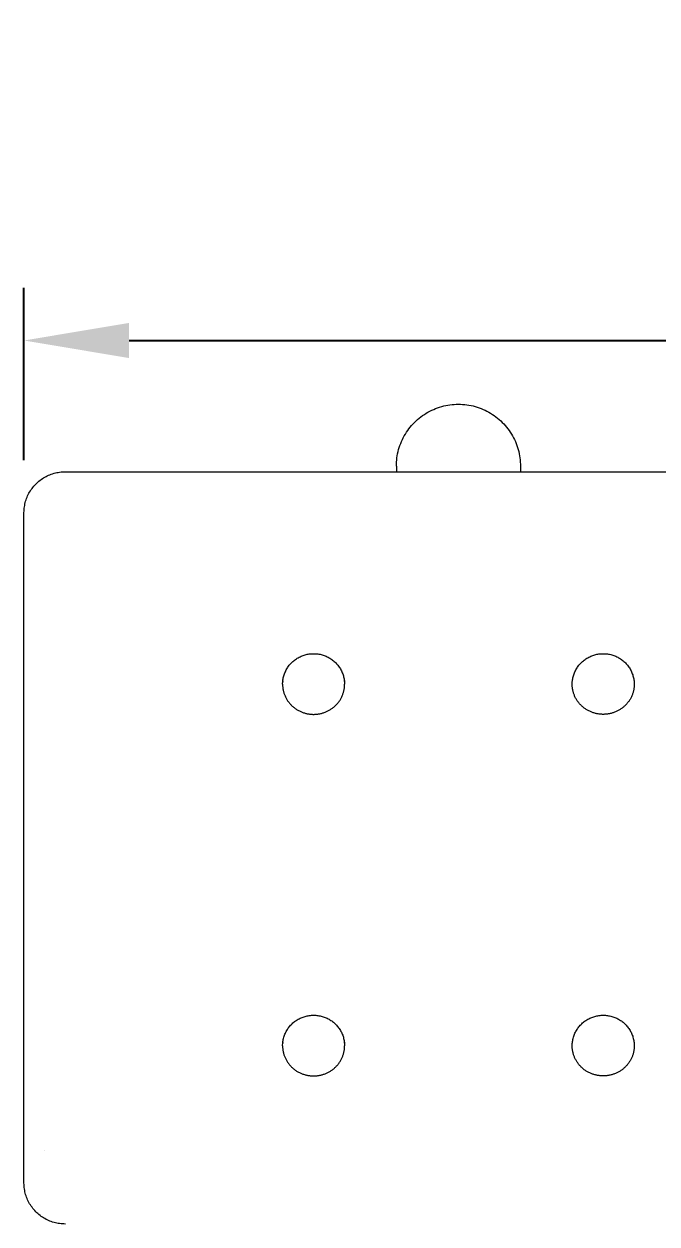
# Model space of a CAD drawing. Header units: inches. Extents: x -7 to 144, y -3 to 95.
# Drawn here: x -0.44 to 5.58, y 83.78 to 95.2 of the extents above; entities that cross this region are included whole.
import ezdxf

# ---------------------------------------------------------------- set-up
doc = ezdxf.new("R2010")
doc.units = ezdxf.units.IN
doc.layers.add('ZANO_R', color=7, linetype='Continuous', lineweight=0)
doc.layers.add('ZANO_W', color=1, linetype='Continuous', lineweight=0)
doc.styles.get("Standard").update_dxf_attribs({"font": 'arial.ttf'})
doc.dimstyles.new('amerykanie', dxfattribs={"dimtxt": 50, "dimasz": 50, "dimexe": 0.5, "dimexo": 0.5, "dimgap": 1, "dimtad": 1, "dimdec": 0, "dimzin": 0, "dimlunit": 5, "dimtxsty": 'Standard', "dimcen": 0.09, "dimclrd": 1, "dimclre": 1, "dimclrt": 1, "dimazin": 0, "dimtfac": 1, "dimtdec": 0, "dimtmove": 0, "dimatfit": 3, "dimfxl": 1, "dimtzin": 0, "dimarcsym": 1})

# ---------------------------------------------------------------- blocks, each defined once
blk = doc.blocks.new('*D354')
at = {"layer": 'ZANO_W', "color": 1, "lineweight": -2}
for p, q in [((-0.441, 91.052), (-0.441, 92.689)), ((23.182, 91.052), (23.182, 92.689)), ((0.559, 92.189), (22.182, 92.189))]:
    blk.add_line(p, q, dxfattribs=at)
at = {"layer": 'ZANO_W', "color": 1}
for points in [[(0.559, 92.356), (0.559, 92.022), (-0.441, 92.189)], [(22.182, 92.022), (22.182, 92.356), (23.182, 92.189)]]:
    blk.add_solid(points, dxfattribs=at)
at = {"layer": 'ZANO_W', "color": 1, "insert": (11.37, 93.336), "char_height": 1.25, "attachment_point": 5}
blk.add_mtext('23 5/8', dxfattribs=at)

msp = doc.modelspace()

# ---------------------------------------------------------------- linework, layer by layer
at = {"layer": 'ZANO_R'}
for p, q in [((3.47668, 91.54162), (3.49556, 91.5487)), ((3.49556, 91.5487), (3.51467, 91.55512)), ((3.51467, 91.55512), (3.534, 91.56089)), ((3.534, 91.56089), (3.5535, 91.566)), ((3.5535, 91.566), (3.57317, 91.57044)), ((3.57317, 91.57044), (3.59298, 91.57421)), ((3.59298, 91.57421), (3.61291, 91.57729)), ((3.61291, 91.57729), (3.63293, 91.5797)), ((3.63293, 91.5797), (3.65302, 91.58142)), ((3.65302, 91.58142), (3.67316, 91.58245)), ((3.67316, 91.58245), (3.69332, 91.58279)), ((3.69332, 91.58279), (3.71349, 91.58245)), ((3.71349, 91.58245), (3.73363, 91.58142)), ((3.73363, 91.58142), (3.75372, 91.5797)), ((3.75372, 91.5797), (3.77374, 91.57729)), ((3.77374, 91.57729), (3.79367, 91.57421)), ((3.79367, 91.57421), (3.81348, 91.57044)), ((3.81348, 91.57044), (3.83315, 91.566)), ((3.83315, 91.566), (3.85265, 91.56089)), ((3.85265, 91.56089), (3.87197, 91.55512)), ((3.87197, 91.55512), (3.89109, 91.5487)), ((3.89109, 91.5487), (3.90997, 91.54162)), ((3.29024, 91.42384), (3.30521, 91.43735)), ((3.30521, 91.43735), (3.32063, 91.45034)), ((3.32063, 91.45034), (3.33649, 91.4628)), ((3.33649, 91.4628), (3.35277, 91.4747)), ((3.35277, 91.4747), (3.36944, 91.48605)), ((3.36944, 91.48605), (3.38648, 91.49682)), ((3.38648, 91.49682), (3.40389, 91.507)), ((3.40389, 91.507), (3.42163, 91.51658)), ((3.42163, 91.51658), (3.43969, 91.52555)), ((3.43969, 91.52555), (3.45805, 91.5339)), ((3.45805, 91.5339), (3.47668, 91.54162)), ((3.90997, 91.54162), (3.9286, 91.5339)), ((3.9286, 91.5339), (3.94696, 91.52555)), ((3.94696, 91.52555), (3.96502, 91.51658)), ((3.96502, 91.51658), (3.98276, 91.507)), ((3.98276, 91.507), (4.00017, 91.49682)), ((4.00017, 91.49682), (4.01721, 91.48605)), ((4.01721, 91.48605), (4.03388, 91.4747)), ((4.03388, 91.4747), (4.05016, 91.4628)), ((4.05016, 91.4628), (4.06601, 91.45034)), ((4.06601, 91.45034), (4.08144, 91.43735)), ((4.08144, 91.43735), (4.09641, 91.42384)), ((3.19952, 91.31613), (3.21086, 91.3328)), ((3.21086, 91.3328), (3.22277, 91.34907)), ((3.22277, 91.34907), (3.23523, 91.36493)), ((3.23523, 91.36493), (3.24822, 91.38035)), ((3.24822, 91.38035), (3.26173, 91.39532)), ((3.26173, 91.39532), (3.27574, 91.40983)), ((3.27574, 91.40983), (3.29024, 91.42384)), ((4.09641, 91.42384), (4.11091, 91.40983)), ((4.11091, 91.40983), (4.12492, 91.39532)), ((4.12492, 91.39532), (4.13843, 91.38035)), ((4.13843, 91.38035), (4.15142, 91.36493)), ((4.15142, 91.36493), (4.16388, 91.34907)), ((4.16388, 91.34907), (4.17579, 91.3328)), ((4.17579, 91.3328), (4.18713, 91.31613)), ((3.13687, 91.19001), (3.14395, 91.20889)), ((3.14395, 91.20889), (3.15166, 91.22752)), ((3.15166, 91.22752), (3.16001, 91.24587)), ((3.16001, 91.24587), (3.16898, 91.26393)), ((3.16898, 91.26393), (3.17856, 91.28168)), ((3.17856, 91.28168), (3.18875, 91.29908)), ((3.18875, 91.29908), (3.19952, 91.31613)), ((4.18713, 91.31613), (4.1979, 91.29908)), ((4.1979, 91.29908), (4.20808, 91.28168)), ((4.20808, 91.28168), (4.21767, 91.26393)), ((4.21767, 91.26393), (4.22664, 91.24587)), ((4.22664, 91.24587), (4.23498, 91.22752)), ((4.23498, 91.22752), (4.2427, 91.20889)), ((4.2427, 91.20889), (4.24978, 91.19001)), ((3.10827, 91.07266), (3.11136, 91.09258)), ((3.11136, 91.09258), (3.11513, 91.11239)), ((3.11513, 91.11239), (3.11956, 91.13206)), ((3.11956, 91.13206), (3.12467, 91.15157)), ((3.12467, 91.15157), (3.13044, 91.17089)), ((3.13044, 91.17089), (3.13687, 91.19001)), ((4.24978, 91.19001), (4.25621, 91.17089)), ((4.25621, 91.17089), (4.26198, 91.15157)), ((4.26198, 91.15157), (4.26708, 91.13206)), ((4.26708, 91.13206), (4.27152, 91.11239)), ((4.27152, 91.11239), (4.27529, 91.09258)), ((4.27529, 91.09258), (4.27838, 91.07266)), ((3.10277, 90.99224), (3.10312, 91.0124)), ((3.10277, 90.99224), (3.10277, 90.99217)), ((3.10277, 90.99219), (3.10277, 90.99158)), ((3.10277, 90.99158), (3.10277, 90.9912)), ((3.10277, 90.9912), (3.10277, 90.99091)), ((3.10277, 90.99091), (3.10277, 90.99076)), ((3.10277, 90.99076), (3.10277, 90.99024)), ((3.10277, 90.99024), (3.10277, 90.99016)), ((3.10277, 90.99016), (3.10277, 90.98925)), ((3.10277, 90.98925), (3.10277, 90.98897)), ((3.10277, 90.98897), (3.10277, 90.98822)), ((3.10277, 90.98822), (3.10277, 90.98816)), ((3.10277, 90.98816), (3.10277, 90.94003)), ((3.10312, 91.0124), (3.10415, 91.03254)), ((3.10415, 91.03254), (3.10587, 91.05263)), ((3.10587, 91.05263), (3.10827, 91.07266)), ((4.27838, 91.07266), (4.28078, 91.05263)), ((4.28078, 91.05263), (4.2825, 91.03254)), ((4.2825, 91.03254), (4.28353, 91.0124)), ((4.28353, 91.0124), (4.28388, 90.99224)), ((4.28388, 90.99224), (4.28388, 90.99217)), ((4.28388, 90.99219), (4.28388, 90.99158)), ((4.28388, 90.99158), (4.28388, 90.9912)), ((4.28388, 90.9912), (4.28388, 90.99091)), ((4.28388, 90.99091), (4.28388, 90.99076)), ((4.28388, 90.99076), (4.28388, 90.99024)), ((4.28388, 90.99024), (4.28388, 90.99016)), ((4.28388, 90.99016), (4.28388, 90.98925)), ((4.28388, 90.98925), (4.28388, 90.98897)), ((4.28388, 90.98897), (4.28388, 90.98822)), ((4.28388, 90.98822), (4.28388, 90.98816)), ((4.28388, 90.98816), (4.28388, 90.94003)), ((-0.28805, 90.85895), (-0.2771, 90.86708)), ((-0.2771, 90.86708), (-0.26587, 90.87482)), ((-0.26587, 90.87482), (-0.25437, 90.88216)), ((-0.25437, 90.88216), (-0.24263, 90.8891)), ((-0.24263, 90.8891), (-0.23065, 90.89563)), ((-0.23065, 90.89563), (-0.21845, 90.90173)), ((-0.21845, 90.90173), (-0.20604, 90.90741)), ((-0.20604, 90.90741), (-0.19345, 90.91264)), ((-0.19345, 90.91264), (-0.18067, 90.91744)), ((-0.18067, 90.91744), (-0.16774, 90.92179)), ((-0.16774, 90.92179), (-0.15467, 90.92568)), ((-0.15467, 90.92568), (-0.14147, 90.92911)), ((-0.14147, 90.92911), (-0.12815, 90.93208)), ((-0.12815, 90.93208), (-0.11474, 90.93459)), ((-0.11474, 90.93459), (-0.10125, 90.93662)), ((-0.10125, 90.93662), (-0.0877, 90.93819)), ((-0.0877, 90.93819), (-0.0741, 90.93927)), ((-0.0741, 90.93927), (-0.06047, 90.93989)), ((-0.06047, 90.93989), (-0.04683, 90.94003)), ((-0.04683, 90.94003), (11.37049, 90.94003)), ((-0.38673, 90.74711), (-0.37962, 90.75875)), ((-0.37962, 90.75875), (-0.37211, 90.77014)), ((-0.37211, 90.77014), (-0.3642, 90.78125)), ((-0.3642, 90.78125), (-0.35591, 90.79209)), ((-0.35591, 90.79209), (-0.34725, 90.80262)), ((-0.34725, 90.80262), (-0.33822, 90.81285)), ((-0.33822, 90.81285), (-0.32884, 90.82276)), ((-0.32884, 90.82276), (-0.31913, 90.83234)), ((-0.31913, 90.83234), (-0.30908, 90.84157)), ((-0.30908, 90.84157), (-0.29872, 90.85044)), ((-0.29872, 90.85044), (-0.28805, 90.85895)), ((-0.43139, 90.63328), (-0.42823, 90.64655)), ((-0.42823, 90.64655), (-0.4246, 90.6597)), ((-0.4246, 90.6597), (-0.42051, 90.67271)), ((-0.42051, 90.67271), (-0.41598, 90.68558)), ((-0.41598, 90.68558), (-0.41099, 90.69828)), ((-0.41099, 90.69828), (-0.40557, 90.7108)), ((-0.40557, 90.7108), (-0.39972, 90.72312)), ((-0.39972, 90.72312), (-0.39343, 90.73523)), ((-0.39343, 90.73523), (-0.38673, 90.74711)), ((-0.44053, 90.55209), (-0.4402, 90.56572)), ((-0.44053, 84.43725), (-0.44053, 90.55209)), ((-0.4402, 90.56572), (-0.43938, 90.57934)), ((-0.43938, 90.57934), (-0.43809, 90.59292)), ((-0.43809, 90.59292), (-0.43633, 90.60645)), ((-0.43633, 90.60645), (-0.4341, 90.61991)), ((-0.4341, 90.61991), (-0.43139, 90.63328)), ((2.13455, 89.14927), (2.14277, 89.15535)), ((2.14277, 89.15535), (2.15119, 89.16115)), ((2.15119, 89.16115), (2.15981, 89.16665)), ((2.15981, 89.16665), (2.16861, 89.17184)), ((2.16861, 89.17184), (2.17759, 89.17673)), ((2.17759, 89.17673), (2.18674, 89.18129)), ((2.18674, 89.18129), (2.19604, 89.18554)), ((2.19604, 89.18554), (2.20548, 89.18946)), ((2.20548, 89.18946), (2.21506, 89.19304)), ((2.21506, 89.19304), (2.22475, 89.19629)), ((2.22475, 89.19629), (2.23455, 89.1992)), ((2.23455, 89.1992), (2.24445, 89.20177)), ((2.24445, 89.20177), (2.25443, 89.20399)), ((2.25443, 89.20399), (2.26448, 89.20586)), ((2.26448, 89.20586), (2.27459, 89.20738)), ((2.27459, 89.20738), (2.28474, 89.20854)), ((2.28474, 89.20854), (2.29493, 89.20935)), ((2.29493, 89.20935), (2.30515, 89.2098)), ((2.30515, 89.2098), (2.31537, 89.2099)), ((2.31537, 89.2099), (2.32559, 89.2098)), ((2.32559, 89.2098), (2.33581, 89.20935)), ((2.33581, 89.20935), (2.346, 89.20854)), ((2.346, 89.20854), (2.35616, 89.20738)), ((2.35616, 89.20738), (2.36627, 89.20586)), ((2.36627, 89.20586), (2.37632, 89.20399)), ((2.37632, 89.20399), (2.3863, 89.20177)), ((2.3863, 89.20177), (2.39619, 89.1992)), ((2.39619, 89.1992), (2.40599, 89.19629)), ((2.40599, 89.19629), (2.41568, 89.19304)), ((2.41568, 89.19304), (2.42526, 89.18946)), ((2.42526, 89.18946), (2.4347, 89.18554)), ((2.4347, 89.18554), (2.444, 89.18129)), ((2.444, 89.18129), (2.45315, 89.17673)), ((2.45315, 89.17673), (2.46213, 89.17184)), ((2.46213, 89.17184), (2.47093, 89.16665)), ((2.47093, 89.16665), (2.47955, 89.16115)), ((2.47955, 89.16115), (2.48797, 89.15535)), ((2.48797, 89.15535), (2.49619, 89.14927)), ((4.89046, 89.14927), (4.89867, 89.15535)), ((4.89867, 89.15535), (4.9071, 89.16115)), ((4.9071, 89.16115), (4.91572, 89.16665)), ((4.91572, 89.16665), (4.92452, 89.17184)), ((4.92452, 89.17184), (4.9335, 89.17673)), ((4.9335, 89.17673), (4.94265, 89.18129)), ((4.94265, 89.18129), (4.95195, 89.18554)), ((4.95195, 89.18554), (4.96139, 89.18946)), ((4.96139, 89.18946), (4.97096, 89.19304)), ((4.97096, 89.19304), (4.98066, 89.19629)), ((4.98066, 89.19629), (4.99046, 89.1992)), ((4.99046, 89.1992), (5.00035, 89.20177)), ((5.00035, 89.20177), (5.01033, 89.20399)), ((5.01033, 89.20399), (5.02038, 89.20586)), ((5.02038, 89.20586), (5.03049, 89.20738)), ((5.03049, 89.20738), (5.04065, 89.20854)), ((5.04065, 89.20854), (5.05084, 89.20935)), ((5.05084, 89.20935), (5.06106, 89.2098)), ((5.06106, 89.2098), (5.07128, 89.2099)), ((5.07128, 89.2099), (5.0815, 89.2098)), ((5.0815, 89.2098), (5.09171, 89.20935)), ((5.09171, 89.20935), (5.10191, 89.20854)), ((5.10191, 89.20854), (5.11206, 89.20738)), ((5.11206, 89.20738), (5.12217, 89.20586)), ((5.12217, 89.20586), (5.13222, 89.20399)), ((5.13222, 89.20399), (5.1422, 89.20177)), ((5.1422, 89.20177), (5.1521, 89.1992)), ((5.1521, 89.1992), (5.1619, 89.19629)), ((5.1619, 89.19629), (5.17159, 89.19304)), ((5.17159, 89.19304), (5.18117, 89.18946)), ((5.18117, 89.18946), (5.19061, 89.18554)), ((5.19061, 89.18554), (5.19991, 89.18129)), ((5.19991, 89.18129), (5.20905, 89.17673)), ((5.20905, 89.17673), (5.21804, 89.17184)), ((5.21804, 89.17184), (5.22684, 89.16665)), ((5.22684, 89.16665), (5.23546, 89.16115)), ((5.23546, 89.16115), (5.24388, 89.15535)), ((5.24388, 89.15535), (5.2521, 89.14927)), ((2.04233, 89.02893), (2.0464, 89.03831)), ((2.0464, 89.03831), (2.05079, 89.04754)), ((2.05079, 89.04754), (2.05551, 89.05661)), ((2.05551, 89.05661), (2.06054, 89.06551)), ((2.06054, 89.06551), (2.06588, 89.07423)), ((2.06588, 89.07423), (2.07151, 89.08276)), ((2.07151, 89.08276), (2.07745, 89.09109)), ((2.07745, 89.09109), (2.08366, 89.0992)), ((2.08366, 89.0992), (2.09016, 89.10709)), ((2.09016, 89.10709), (2.09693, 89.11475)), ((2.09693, 89.11475), (2.10397, 89.12217)), ((2.10397, 89.12217), (2.11125, 89.12934)), ((2.11125, 89.12934), (2.11879, 89.13625)), ((2.11879, 89.13625), (2.12656, 89.1429)), ((2.12656, 89.1429), (2.13455, 89.14927)), ((2.49619, 89.14927), (2.50419, 89.1429)), ((2.50419, 89.1429), (2.51196, 89.13625)), ((2.51196, 89.13625), (2.51949, 89.12934)), ((2.51949, 89.12934), (2.52678, 89.12217)), ((2.52678, 89.12217), (2.53381, 89.11475)), ((2.53381, 89.11475), (2.54058, 89.10709)), ((2.54058, 89.10709), (2.54708, 89.0992)), ((2.54708, 89.0992), (2.5533, 89.09109)), ((2.5533, 89.09109), (2.55923, 89.08276)), ((2.55923, 89.08276), (2.56487, 89.07423)), ((2.56487, 89.07423), (2.5702, 89.06551)), ((2.5702, 89.06551), (2.57523, 89.05661)), ((2.57523, 89.05661), (2.57995, 89.04754)), ((2.57995, 89.04754), (2.58435, 89.03831)), ((2.58435, 89.03831), (2.58842, 89.02893)), ((4.79823, 89.02893), (4.8023, 89.03831)), ((4.8023, 89.03831), (4.8067, 89.04754)), ((4.8067, 89.04754), (4.81142, 89.05661)), ((4.81142, 89.05661), (4.81645, 89.06551)), ((4.81645, 89.06551), (4.82178, 89.07423)), ((4.82178, 89.07423), (4.82742, 89.08276)), ((4.82742, 89.08276), (4.83335, 89.09109)), ((4.83335, 89.09109), (4.83957, 89.0992)), ((4.83957, 89.0992), (4.84607, 89.10709)), ((4.84607, 89.10709), (4.85284, 89.11475)), ((4.85284, 89.11475), (4.85987, 89.12217)), ((4.85987, 89.12217), (4.86716, 89.12934)), ((4.86716, 89.12934), (4.87469, 89.13625)), ((4.87469, 89.13625), (4.88246, 89.1429)), ((4.88246, 89.1429), (4.89046, 89.14927)), ((5.2521, 89.14927), (5.26009, 89.1429)), ((5.26009, 89.1429), (5.26786, 89.13625)), ((5.26786, 89.13625), (5.2754, 89.12934)), ((5.2754, 89.12934), (5.28268, 89.12217)), ((5.28268, 89.12217), (5.28972, 89.11475)), ((5.28972, 89.11475), (5.29649, 89.10709)), ((5.29649, 89.10709), (5.30299, 89.0992)), ((5.30299, 89.0992), (5.3092, 89.09109)), ((5.3092, 89.09109), (5.31514, 89.08276)), ((5.31514, 89.08276), (5.32077, 89.07423)), ((5.32077, 89.07423), (5.32611, 89.06551)), ((5.32611, 89.06551), (5.33114, 89.05661)), ((5.33114, 89.05661), (5.33586, 89.04754)), ((5.33586, 89.04754), (5.34025, 89.03831)), ((5.34025, 89.03831), (5.34432, 89.02893)), ((2.0201, 88.91939), (2.02036, 88.92961)), ((2.02036, 88.92961), (2.02098, 88.93982)), ((2.02098, 88.93982), (2.02195, 88.95)), ((2.02198, 88.9517), (2.02129, 88.94515)), ((2.02195, 88.95), (2.02328, 88.96013)), ((2.02328, 88.96013), (2.02496, 88.97022)), ((2.02496, 88.97022), (2.027, 88.98024)), ((2.027, 88.98024), (2.02938, 88.99018)), ((2.02938, 88.99018), (2.03211, 89.00003)), ((2.03211, 89.00003), (2.03518, 89.00978)), ((2.03518, 89.00978), (2.03858, 89.01942)), ((2.03858, 89.01942), (2.04233, 89.02893)), ((2.58842, 89.02893), (2.59216, 89.01942)), ((2.59216, 89.01942), (2.59557, 89.00978)), ((2.59557, 89.00978), (2.59864, 89.00003)), ((2.59864, 89.00003), (2.60136, 88.99018)), ((2.60136, 88.99018), (2.60374, 88.98024)), ((2.60374, 88.98024), (2.60578, 88.97022)), ((2.60578, 88.97022), (2.60746, 88.96013)), ((2.60746, 88.96013), (2.60879, 88.95)), ((2.60945, 88.94515), (2.60876, 88.9517)), ((2.60879, 88.95), (2.60976, 88.93982)), ((2.60976, 88.93982), (2.61038, 88.92961)), ((2.61038, 88.92961), (2.61065, 88.91939)), ((4.776, 88.91939), (4.77627, 88.92961)), ((4.77627, 88.92961), (4.77689, 88.93982)), ((4.77689, 88.93982), (4.77786, 88.95)), ((4.7772, 88.94515), (4.77788, 88.9517)), ((4.77786, 88.95), (4.77919, 88.96013)), ((4.77919, 88.96013), (4.78087, 88.97022)), ((4.78087, 88.97022), (4.78291, 88.98024)), ((4.78291, 88.98024), (4.78529, 88.99018)), ((4.78529, 88.99018), (4.78801, 89.00003)), ((4.78801, 89.00003), (4.79108, 89.00978)), ((4.79108, 89.00978), (4.79449, 89.01942)), ((4.79449, 89.01942), (4.79823, 89.02893)), ((5.34432, 89.02893), (5.34807, 89.01942)), ((5.34807, 89.01942), (5.35147, 89.00978)), ((5.35147, 89.00978), (5.35454, 89.00003)), ((5.35454, 89.00003), (5.35727, 88.99018)), ((5.35727, 88.99018), (5.35965, 88.98024)), ((5.35965, 88.98024), (5.36168, 88.97022)), ((5.36168, 88.97022), (5.36337, 88.96013)), ((5.36337, 88.96013), (5.3647, 88.95)), ((5.36467, 88.9517), (5.36536, 88.94515)), ((5.3647, 88.95), (5.36567, 88.93982)), ((5.36567, 88.93982), (5.36629, 88.92961)), ((5.36629, 88.92961), (5.36655, 88.91939)), ((2.0201, 88.91939), (2.02017, 88.91303)), ((2.02017, 88.91303), (2.02039, 88.90662)), ((2.02039, 88.90662), (2.02076, 88.90015)), ((2.02076, 88.90015), (2.02129, 88.89364)), ((2.02129, 88.89364), (2.02198, 88.88709)), ((2.02198, 88.88709), (2.02283, 88.8805)), ((2.02283, 88.8805), (2.02384, 88.87388)), ((2.02384, 88.87388), (2.02503, 88.86724)), ((2.02503, 88.86724), (2.02638, 88.86058)), ((2.02638, 88.86058), (2.02791, 88.8539)), ((2.02791, 88.8539), (2.02961, 88.84721)), ((2.02961, 88.84721), (2.03149, 88.84053)), ((2.03149, 88.84053), (2.03356, 88.83384)), ((2.03356, 88.83384), (2.0358, 88.82717)), ((2.0358, 88.82717), (2.03822, 88.82052)), ((2.03822, 88.82052), (2.04083, 88.81389)), ((2.04083, 88.81389), (2.04362, 88.80729)), ((2.58712, 88.80729), (2.58991, 88.81389)), ((2.58991, 88.81389), (2.59252, 88.82052)), ((2.59252, 88.82052), (2.59494, 88.82717)), ((2.59494, 88.82717), (2.59719, 88.83384)), ((2.59719, 88.83384), (2.59925, 88.84053)), ((2.59925, 88.84053), (2.60113, 88.84721)), ((2.60113, 88.84721), (2.60283, 88.8539)), ((2.60283, 88.8539), (2.60436, 88.86058)), ((2.60436, 88.86058), (2.60572, 88.86724)), ((2.60572, 88.86724), (2.6069, 88.87388)), ((2.6069, 88.87388), (2.60791, 88.8805)), ((2.60791, 88.8805), (2.60876, 88.88709)), ((2.60876, 88.88709), (2.60945, 88.89364)), ((2.60945, 88.89364), (2.60998, 88.90015)), ((2.60998, 88.90015), (2.61035, 88.90662)), ((2.61035, 88.90662), (2.61057, 88.91303)), ((2.61057, 88.91303), (2.61065, 88.91939)), ((4.77608, 88.91303), (4.776, 88.91939)), ((4.7763, 88.90662), (4.77608, 88.91303)), ((4.77667, 88.90015), (4.7763, 88.90662)), ((4.7772, 88.89364), (4.77667, 88.90015)), ((4.77788, 88.88709), (4.7772, 88.89364)), ((4.77873, 88.8805), (4.77788, 88.88709)), ((4.77975, 88.87388), (4.77873, 88.8805)), ((4.78093, 88.86724), (4.77975, 88.87388)), ((4.78229, 88.86058), (4.78093, 88.86724)), ((4.78382, 88.8539), (4.78229, 88.86058)), ((4.78552, 88.84721), (4.78382, 88.8539)), ((4.7874, 88.84053), (4.78552, 88.84721)), ((4.78946, 88.83384), (4.7874, 88.84053)), ((4.7917, 88.82717), (4.78946, 88.83384)), ((4.79413, 88.82052), (4.7917, 88.82717)), ((4.79674, 88.81389), (4.79413, 88.82052)), ((4.79952, 88.80729), (4.79674, 88.81389)), ((5.34582, 88.81389), (5.34303, 88.80729)), ((5.34843, 88.82052), (5.34582, 88.81389)), ((5.35085, 88.82717), (5.34843, 88.82052)), ((5.35309, 88.83384), (5.35085, 88.82717)), ((5.35515, 88.84053), (5.35309, 88.83384)), ((5.35704, 88.84721), (5.35515, 88.84053)), ((5.35874, 88.8539), (5.35704, 88.84721)), ((5.36027, 88.86058), (5.35874, 88.8539)), ((5.36162, 88.86724), (5.36027, 88.86058)), ((5.36281, 88.87388), (5.36162, 88.86724)), ((5.36382, 88.8805), (5.36281, 88.87388)), ((5.36467, 88.88709), (5.36382, 88.8805)), ((5.36536, 88.89364), (5.36467, 88.88709)), ((5.36589, 88.90015), (5.36536, 88.89364)), ((5.36626, 88.90662), (5.36589, 88.90015)), ((5.36648, 88.91303), (5.36626, 88.90662)), ((5.36655, 88.91939), (5.36648, 88.91303)), ((2.04362, 88.80729), (2.04659, 88.80073)), ((2.04659, 88.80073), (2.04975, 88.79421)), ((2.04975, 88.79421), (2.05308, 88.78775)), ((2.05308, 88.78775), (2.0566, 88.78134)), ((2.0566, 88.78134), (2.0603, 88.775)), ((2.0603, 88.775), (2.06418, 88.76874)), ((2.06418, 88.76874), (2.06823, 88.76255)), ((2.06823, 88.76255), (2.07245, 88.75645)), ((2.07245, 88.75645), (2.07685, 88.75044)), ((2.07685, 88.75044), (2.08141, 88.74453)), ((2.08141, 88.74453), (2.08613, 88.73873)), ((2.08613, 88.73873), (2.09102, 88.73305)), ((2.09102, 88.73305), (2.09606, 88.72748)), ((2.09606, 88.72748), (2.10125, 88.72203)), ((2.10125, 88.72203), (2.10658, 88.71672)), ((2.10658, 88.71672), (2.11205, 88.71154)), ((2.11205, 88.71154), (2.11766, 88.7065)), ((2.11766, 88.7065), (2.1234, 88.70161)), ((2.1234, 88.70161), (2.12926, 88.69687)), ((2.12926, 88.69687), (2.13524, 88.69228)), ((2.49551, 88.69228), (2.50148, 88.69687)), ((2.50148, 88.69687), (2.50734, 88.70161)), ((2.50734, 88.70161), (2.51308, 88.7065)), ((2.51308, 88.7065), (2.51869, 88.71154)), ((2.51869, 88.71154), (2.52416, 88.71672)), ((2.52416, 88.71672), (2.5295, 88.72203)), ((2.5295, 88.72203), (2.53469, 88.72748)), ((2.53469, 88.72748), (2.53972, 88.73305)), ((2.53972, 88.73305), (2.54461, 88.73873)), ((2.54461, 88.73873), (2.54933, 88.74453)), ((2.54933, 88.74453), (2.5539, 88.75044)), ((2.5539, 88.75044), (2.55829, 88.75645)), ((2.55829, 88.75645), (2.56251, 88.76255)), ((2.56251, 88.76255), (2.56657, 88.76874)), ((2.56657, 88.76874), (2.57044, 88.775)), ((2.57044, 88.775), (2.57414, 88.78134)), ((2.57414, 88.78134), (2.57766, 88.78775)), ((2.57766, 88.78775), (2.581, 88.79421)), ((2.581, 88.79421), (2.58415, 88.80073)), ((2.58415, 88.80073), (2.58712, 88.80729)), ((4.8025, 88.80073), (4.79952, 88.80729)), ((4.80565, 88.79421), (4.8025, 88.80073)), ((4.80899, 88.78775), (4.80565, 88.79421)), ((4.81251, 88.78134), (4.80899, 88.78775)), ((4.81621, 88.775), (4.81251, 88.78134)), ((4.82008, 88.76874), (4.81621, 88.775)), ((4.82413, 88.76255), (4.82008, 88.76874)), ((4.82836, 88.75645), (4.82413, 88.76255)), ((4.83275, 88.75044), (4.82836, 88.75645)), ((4.83732, 88.74453), (4.83275, 88.75044)), ((4.84204, 88.73873), (4.83732, 88.74453)), ((4.84692, 88.73305), (4.84204, 88.73873)), ((4.85196, 88.72748), (4.84692, 88.73305)), ((4.85715, 88.72203), (4.85196, 88.72748)), ((4.86249, 88.71672), (4.85715, 88.72203)), ((4.86796, 88.71154), (4.86249, 88.71672)), ((4.87357, 88.7065), (4.86796, 88.71154)), ((4.87931, 88.70161), (4.87357, 88.7065)), ((4.88517, 88.69687), (4.87931, 88.70161)), ((4.89114, 88.69228), (4.88517, 88.69687)), ((5.25739, 88.69687), (5.25141, 88.69228)), ((5.26325, 88.70161), (5.25739, 88.69687)), ((5.26899, 88.7065), (5.26325, 88.70161)), ((5.27459, 88.71154), (5.26899, 88.7065)), ((5.28007, 88.71672), (5.27459, 88.71154)), ((5.2854, 88.72203), (5.28007, 88.71672)), ((5.29059, 88.72748), (5.2854, 88.72203)), ((5.29563, 88.73305), (5.29059, 88.72748)), ((5.30052, 88.73873), (5.29563, 88.73305)), ((5.30524, 88.74453), (5.30052, 88.73873)), ((5.3098, 88.75044), (5.30524, 88.74453)), ((5.3142, 88.75645), (5.3098, 88.75044)), ((5.31842, 88.76255), (5.3142, 88.75645)), ((5.32247, 88.76874), (5.31842, 88.76255)), ((5.32635, 88.775), (5.32247, 88.76874)), ((5.33005, 88.78134), (5.32635, 88.775)), ((5.33357, 88.78775), (5.33005, 88.78134)), ((5.3369, 88.79421), (5.33357, 88.78775)), ((5.34006, 88.80073), (5.3369, 88.79421)), ((5.34303, 88.80729), (5.34006, 88.80073)), ((2.13524, 88.69228), (2.14132, 88.68786)), ((2.14132, 88.68786), (2.14751, 88.68359)), ((2.14751, 88.68359), (2.15379, 88.67949)), ((2.15379, 88.67949), (2.16017, 88.67556)), ((2.16017, 88.67556), (2.16662, 88.67179)), ((2.16662, 88.67179), (2.17315, 88.6682)), ((2.17315, 88.6682), (2.17975, 88.66479)), ((2.17975, 88.66479), (2.18641, 88.66155)), ((2.18641, 88.66155), (2.19313, 88.65848)), ((2.19313, 88.65848), (2.19988, 88.6556)), ((2.19988, 88.6556), (2.20668, 88.65289)), ((2.20668, 88.65289), (2.21351, 88.65036)), ((2.21351, 88.65036), (2.22037, 88.64801)), ((2.22037, 88.64801), (2.22724, 88.64583)), ((2.22724, 88.64583), (2.23412, 88.64383)), ((2.23412, 88.64383), (2.24101, 88.642)), ((2.24101, 88.642), (2.2479, 88.64035)), ((2.2479, 88.64035), (2.25478, 88.63887)), ((2.25478, 88.63887), (2.26164, 88.63755)), ((2.26164, 88.63755), (2.26849, 88.6364)), ((2.26849, 88.6364), (2.2753, 88.63542)), ((2.2753, 88.63542), (2.28209, 88.63459)), ((2.28209, 88.63459), (2.28884, 88.63393)), ((2.28884, 88.63393), (2.29555, 88.63341)), ((2.29555, 88.63341), (2.30221, 88.63305)), ((2.30221, 88.63305), (2.30882, 88.63284)), ((2.30882, 88.63284), (2.31537, 88.63277)), ((2.31537, 88.63277), (2.32192, 88.63284)), ((2.32192, 88.63284), (2.32853, 88.63305)), ((2.32853, 88.63305), (2.3352, 88.63341)), ((2.3352, 88.63341), (2.3419, 88.63393)), ((2.3419, 88.63393), (2.34865, 88.63459)), ((2.34865, 88.63459), (2.35544, 88.63542)), ((2.35544, 88.63542), (2.36226, 88.6364)), ((2.36226, 88.6364), (2.3691, 88.63755)), ((2.3691, 88.63755), (2.37596, 88.63887)), ((2.37596, 88.63887), (2.38284, 88.64035)), ((2.38284, 88.64035), (2.38973, 88.642)), ((2.38973, 88.642), (2.39662, 88.64383)), ((2.39662, 88.64383), (2.4035, 88.64583)), ((2.4035, 88.64583), (2.41038, 88.64801)), ((2.41038, 88.64801), (2.41723, 88.65036)), ((2.41723, 88.65036), (2.42406, 88.65289)), ((2.42406, 88.65289), (2.43086, 88.6556)), ((2.43086, 88.6556), (2.43762, 88.65848)), ((2.43762, 88.65848), (2.44433, 88.66155)), ((2.44433, 88.66155), (2.45099, 88.66479)), ((2.45099, 88.66479), (2.45759, 88.6682)), ((2.45759, 88.6682), (2.46412, 88.67179)), ((2.46412, 88.67179), (2.47057, 88.67556)), ((2.47057, 88.67556), (2.47695, 88.67949)), ((2.47695, 88.67949), (2.48323, 88.68359)), ((2.48323, 88.68359), (2.48942, 88.68786)), ((2.48942, 88.68786), (2.49551, 88.69228)), ((4.89723, 88.68786), (4.89114, 88.69228)), ((4.90342, 88.68359), (4.89723, 88.68786)), ((4.9097, 88.67949), (4.90342, 88.68359)), ((4.91607, 88.67556), (4.9097, 88.67949)), ((4.92253, 88.67179), (4.91607, 88.67556)), ((4.92906, 88.6682), (4.92253, 88.67179)), ((4.93566, 88.66479), (4.92906, 88.6682)), ((4.94232, 88.66155), (4.93566, 88.66479)), ((4.94903, 88.65848), (4.94232, 88.66155)), ((4.95579, 88.6556), (4.94903, 88.65848)), ((4.96259, 88.65289), (4.95579, 88.6556)), ((4.96942, 88.65036), (4.96259, 88.65289)), ((4.97627, 88.64801), (4.96942, 88.65036)), ((4.98315, 88.64583), (4.97627, 88.64801)), ((4.99003, 88.64383), (4.98315, 88.64583)), ((4.99692, 88.642), (4.99003, 88.64383)), ((5.00381, 88.64035), (4.99692, 88.642)), ((5.01068, 88.63887), (5.00381, 88.64035)), ((5.01755, 88.63755), (5.01068, 88.63887)), ((5.02439, 88.6364), (5.01755, 88.63755)), ((5.03121, 88.63542), (5.02439, 88.6364)), ((5.038, 88.63459), (5.03121, 88.63542)), ((5.04475, 88.63393), (5.038, 88.63459)), ((5.05145, 88.63341), (5.04475, 88.63393)), ((5.05811, 88.63305), (5.05145, 88.63341)), ((5.06472, 88.63284), (5.05811, 88.63305)), ((5.07128, 88.63277), (5.06472, 88.63284)), ((5.07783, 88.63284), (5.07128, 88.63277)), ((5.08444, 88.63305), (5.07783, 88.63284)), ((5.0911, 88.63341), (5.08444, 88.63305)), ((5.09781, 88.63393), (5.0911, 88.63341)), ((5.10456, 88.63459), (5.09781, 88.63393)), ((5.11135, 88.63542), (5.10456, 88.63459)), ((5.11816, 88.6364), (5.11135, 88.63542)), ((5.12501, 88.63755), (5.11816, 88.6364)), ((5.13187, 88.63887), (5.12501, 88.63755)), ((5.13875, 88.64035), (5.13187, 88.63887)), ((5.14564, 88.642), (5.13875, 88.64035)), ((5.15253, 88.64383), (5.14564, 88.642)), ((5.15941, 88.64583), (5.15253, 88.64383)), ((5.16628, 88.64801), (5.15941, 88.64583)), ((5.17314, 88.65036), (5.16628, 88.64801)), ((5.17997, 88.65289), (5.17314, 88.65036)), ((5.18677, 88.6556), (5.17997, 88.65289)), ((5.19352, 88.65848), (5.18677, 88.6556)), ((5.20024, 88.66155), (5.19352, 88.65848)), ((5.2069, 88.66479), (5.20024, 88.66155)), ((5.21349, 88.6682), (5.2069, 88.66479)), ((5.22003, 88.67179), (5.21349, 88.6682)), ((5.22648, 88.67556), (5.22003, 88.67179)), ((5.23286, 88.67949), (5.22648, 88.67556)), ((5.23914, 88.68359), (5.23286, 88.67949)), ((5.24533, 88.68786), (5.23914, 88.68359)), ((5.25141, 88.69228), (5.24533, 88.68786)), ((2.15119, 85.72156), (2.15981, 85.72705)), ((2.15981, 85.72705), (2.16861, 85.73225)), ((2.16861, 85.73225), (2.17759, 85.73713)), ((2.17759, 85.73713), (2.18674, 85.7417)), ((2.18674, 85.7417), (2.19604, 85.74594)), ((2.19604, 85.74594), (2.20548, 85.74986)), ((2.20548, 85.74986), (2.21506, 85.75345)), ((2.21506, 85.75345), (2.22475, 85.7567)), ((2.22475, 85.7567), (2.23455, 85.75961)), ((2.23455, 85.75961), (2.24445, 85.76218)), ((2.24445, 85.76218), (2.25443, 85.76439)), ((2.25443, 85.76439), (2.26448, 85.76626)), ((2.26448, 85.76626), (2.27459, 85.76778)), ((2.27459, 85.76778), (2.28474, 85.76895)), ((2.28474, 85.76895), (2.29493, 85.76976)), ((2.29493, 85.76976), (2.30515, 85.77021)), ((2.30515, 85.77021), (2.31537, 85.7703)), ((2.31537, 85.7703), (2.32559, 85.77021)), ((2.32559, 85.77021), (2.33581, 85.76976)), ((2.33581, 85.76976), (2.346, 85.76895)), ((2.346, 85.76895), (2.35616, 85.76778)), ((2.35616, 85.76778), (2.36627, 85.76626)), ((2.36627, 85.76626), (2.37632, 85.76439)), ((2.37632, 85.76439), (2.3863, 85.76218)), ((2.3863, 85.76218), (2.39619, 85.75961)), ((2.39619, 85.75961), (2.40599, 85.7567)), ((2.40599, 85.7567), (2.41568, 85.75345)), ((2.41568, 85.75345), (2.42526, 85.74986)), ((2.42526, 85.74986), (2.4347, 85.74594)), ((2.4347, 85.74594), (2.444, 85.7417)), ((2.444, 85.7417), (2.45315, 85.73713)), ((2.45315, 85.73713), (2.46213, 85.73225)), ((2.46213, 85.73225), (2.47093, 85.72705)), ((2.47093, 85.72705), (2.47955, 85.72156)), ((4.9071, 85.72156), (4.91572, 85.72705)), ((4.91572, 85.72705), (4.92452, 85.73225)), ((4.92452, 85.73225), (4.9335, 85.73713)), ((4.9335, 85.73713), (4.94265, 85.7417)), ((4.94265, 85.7417), (4.95195, 85.74594)), ((4.95195, 85.74594), (4.96139, 85.74986)), ((4.96139, 85.74986), (4.97096, 85.75345)), ((4.97096, 85.75345), (4.98066, 85.7567)), ((4.98066, 85.7567), (4.99046, 85.75961)), ((4.99046, 85.75961), (5.00035, 85.76218)), ((5.00035, 85.76218), (5.01033, 85.76439)), ((5.01033, 85.76439), (5.02038, 85.76626)), ((5.02038, 85.76626), (5.03049, 85.76778)), ((5.03049, 85.76778), (5.04065, 85.76895)), ((5.04065, 85.76895), (5.05084, 85.76976)), ((5.05084, 85.76976), (5.06106, 85.77021)), ((5.06106, 85.77021), (5.07128, 85.7703)), ((5.07128, 85.7703), (5.0815, 85.77021)), ((5.0815, 85.77021), (5.09171, 85.76976)), ((5.09171, 85.76976), (5.10191, 85.76895)), ((5.10191, 85.76895), (5.11206, 85.76778)), ((5.11206, 85.76778), (5.12217, 85.76626)), ((5.12217, 85.76626), (5.13222, 85.76439)), ((5.13222, 85.76439), (5.1422, 85.76218)), ((5.1422, 85.76218), (5.1521, 85.75961)), ((5.1521, 85.75961), (5.1619, 85.7567)), ((5.1619, 85.7567), (5.17159, 85.75345)), ((5.17159, 85.75345), (5.18117, 85.74986)), ((5.18117, 85.74986), (5.19061, 85.74594)), ((5.19061, 85.74594), (5.19991, 85.7417)), ((5.19991, 85.7417), (5.20905, 85.73713)), ((5.20905, 85.73713), (5.21804, 85.73225)), ((5.21804, 85.73225), (5.22684, 85.72705)), ((5.22684, 85.72705), (5.23546, 85.72156)), ((2.05079, 85.60795), (2.05551, 85.61702)), ((2.05551, 85.61702), (2.06054, 85.62592)), ((2.06054, 85.62592), (2.06588, 85.63464)), ((2.06588, 85.63464), (2.07151, 85.64317)), ((2.07151, 85.64317), (2.07745, 85.65149)), ((2.07745, 85.65149), (2.08366, 85.65961)), ((2.08366, 85.65961), (2.09016, 85.6675)), ((2.09016, 85.6675), (2.09693, 85.67516)), ((2.09693, 85.67516), (2.10397, 85.68258)), ((2.10397, 85.68258), (2.11125, 85.68975)), ((2.11125, 85.68975), (2.11879, 85.69666)), ((2.11879, 85.69666), (2.12656, 85.70331)), ((2.12656, 85.70331), (2.13455, 85.70967)), ((2.13455, 85.70967), (2.14277, 85.71576)), ((2.14277, 85.71576), (2.15119, 85.72156)), ((2.47955, 85.72156), (2.48797, 85.71576)), ((2.48797, 85.71576), (2.49619, 85.70967)), ((2.49619, 85.70967), (2.50419, 85.70331)), ((2.50419, 85.70331), (2.51196, 85.69666)), ((2.51196, 85.69666), (2.51949, 85.68975)), ((2.51949, 85.68975), (2.52678, 85.68258)), ((2.52678, 85.68258), (2.53381, 85.67516)), ((2.53381, 85.67516), (2.54058, 85.6675)), ((2.54058, 85.6675), (2.54708, 85.65961)), ((2.54708, 85.65961), (2.5533, 85.65149)), ((2.5533, 85.65149), (2.55923, 85.64317)), ((2.55923, 85.64317), (2.56487, 85.63464)), ((2.56487, 85.63464), (2.5702, 85.62592)), ((2.5702, 85.62592), (2.57523, 85.61702)), ((2.57523, 85.61702), (2.57995, 85.60795)), ((4.8067, 85.60795), (4.81142, 85.61702)), ((4.81142, 85.61702), (4.81645, 85.62592)), ((4.81645, 85.62592), (4.82178, 85.63464)), ((4.82178, 85.63464), (4.82742, 85.64317)), ((4.82742, 85.64317), (4.83335, 85.65149)), ((4.83335, 85.65149), (4.83957, 85.65961)), ((4.83957, 85.65961), (4.84607, 85.6675)), ((4.84607, 85.6675), (4.85284, 85.67516)), ((4.85284, 85.67516), (4.85987, 85.68258)), ((4.85987, 85.68258), (4.86716, 85.68975)), ((4.86716, 85.68975), (4.87469, 85.69666)), ((4.87469, 85.69666), (4.88246, 85.70331)), ((4.88246, 85.70331), (4.89046, 85.70967)), ((4.89046, 85.70967), (4.89867, 85.71576)), ((4.89867, 85.71576), (4.9071, 85.72156)), ((5.23546, 85.72156), (5.24388, 85.71576)), ((5.24388, 85.71576), (5.2521, 85.70967)), ((5.2521, 85.70967), (5.26009, 85.70331)), ((5.26009, 85.70331), (5.26786, 85.69666)), ((5.26786, 85.69666), (5.2754, 85.68975)), ((5.2754, 85.68975), (5.28268, 85.68258)), ((5.28268, 85.68258), (5.28972, 85.67516)), ((5.28972, 85.67516), (5.29649, 85.6675)), ((5.29649, 85.6675), (5.30299, 85.65961)), ((5.30299, 85.65961), (5.3092, 85.65149)), ((5.3092, 85.65149), (5.31514, 85.64317)), ((5.31514, 85.64317), (5.32077, 85.63464)), ((5.32077, 85.63464), (5.32611, 85.62592)), ((5.32611, 85.62592), (5.33114, 85.61702)), ((5.33114, 85.61702), (5.33586, 85.60795)), ((2.02036, 85.49002), (2.02098, 85.50023)), ((2.02098, 85.50023), (2.02195, 85.5104)), ((2.02198, 85.51211), (2.02129, 85.50556)), ((2.02195, 85.5104), (2.02328, 85.52054)), ((2.02328, 85.52054), (2.02496, 85.53062)), ((2.02496, 85.53062), (2.027, 85.54064)), ((2.027, 85.54064), (2.02938, 85.55058)), ((2.02938, 85.55058), (2.03211, 85.56044)), ((2.03211, 85.56044), (2.03518, 85.57019)), ((2.03518, 85.57019), (2.03858, 85.57983)), ((2.03858, 85.57983), (2.04233, 85.58934)), ((2.04233, 85.58934), (2.0464, 85.59872)), ((2.0464, 85.59872), (2.05079, 85.60795)), ((2.57995, 85.60795), (2.58435, 85.59872)), ((2.58435, 85.59872), (2.58842, 85.58934)), ((2.58842, 85.58934), (2.59216, 85.57983)), ((2.59216, 85.57983), (2.59557, 85.57019)), ((2.59557, 85.57019), (2.59864, 85.56044)), ((2.59864, 85.56044), (2.60136, 85.55058)), ((2.60136, 85.55058), (2.60374, 85.54064)), ((2.60374, 85.54064), (2.60578, 85.53062)), ((2.60578, 85.53062), (2.60746, 85.52054)), ((2.60746, 85.52054), (2.60879, 85.5104)), ((2.60945, 85.50556), (2.60876, 85.51211)), ((2.60879, 85.5104), (2.60976, 85.50023)), ((2.60976, 85.50023), (2.61038, 85.49002)), ((4.77627, 85.49002), (4.77689, 85.50023)), ((4.77689, 85.50023), (4.77786, 85.5104)), ((4.7772, 85.50556), (4.77788, 85.51211)), ((4.77786, 85.5104), (4.77919, 85.52054)), ((4.77919, 85.52054), (4.78087, 85.53062)), ((4.78087, 85.53062), (4.78291, 85.54064)), ((4.78291, 85.54064), (4.78529, 85.55058)), ((4.78529, 85.55058), (4.78801, 85.56044)), ((4.78801, 85.56044), (4.79108, 85.57019)), ((4.79108, 85.57019), (4.79449, 85.57983)), ((4.79449, 85.57983), (4.79823, 85.58934)), ((4.79823, 85.58934), (4.8023, 85.59872)), ((4.8023, 85.59872), (4.8067, 85.60795)), ((5.33586, 85.60795), (5.34025, 85.59872)), ((5.34025, 85.59872), (5.34432, 85.58934)), ((5.34432, 85.58934), (5.34807, 85.57983)), ((5.34807, 85.57983), (5.35147, 85.57019)), ((5.35147, 85.57019), (5.35454, 85.56044)), ((5.35454, 85.56044), (5.35727, 85.55058)), ((5.35727, 85.55058), (5.35965, 85.54064)), ((5.35965, 85.54064), (5.36168, 85.53062)), ((5.36168, 85.53062), (5.36337, 85.52054)), ((5.36337, 85.52054), (5.3647, 85.5104)), ((5.36467, 85.51211), (5.36536, 85.50556)), ((5.3647, 85.5104), (5.36567, 85.50023)), ((5.36567, 85.50023), (5.36629, 85.49002)), ((2.0201, 85.4798), (2.02036, 85.49002)), ((2.0201, 85.4798), (2.02017, 85.47344)), ((2.02017, 85.47344), (2.02039, 85.46702)), ((2.02039, 85.46702), (2.02076, 85.46056)), ((2.02076, 85.46056), (2.02129, 85.45405)), ((2.02129, 85.45405), (2.02198, 85.44749)), ((2.02198, 85.44749), (2.02283, 85.44091)), ((2.02283, 85.44091), (2.02384, 85.43429)), ((2.02384, 85.43429), (2.02503, 85.42765)), ((2.02503, 85.42765), (2.02638, 85.42098)), ((2.02638, 85.42098), (2.02791, 85.4143)), ((2.02791, 85.4143), (2.02961, 85.40762)), ((2.02961, 85.40762), (2.03149, 85.40093)), ((2.03149, 85.40093), (2.03356, 85.39425)), ((2.03356, 85.39425), (2.0358, 85.38758)), ((2.0358, 85.38758), (2.03822, 85.38092)), ((2.59252, 85.38092), (2.59494, 85.38758)), ((2.59494, 85.38758), (2.59719, 85.39425)), ((2.59719, 85.39425), (2.59925, 85.40093)), ((2.59925, 85.40093), (2.60113, 85.40762)), ((2.60113, 85.40762), (2.60283, 85.4143)), ((2.60283, 85.4143), (2.60436, 85.42098)), ((2.60436, 85.42098), (2.60572, 85.42765)), ((2.60572, 85.42765), (2.6069, 85.43429)), ((2.6069, 85.43429), (2.60791, 85.44091)), ((2.60791, 85.44091), (2.60876, 85.44749)), ((2.60876, 85.44749), (2.60945, 85.45405)), ((2.60945, 85.45405), (2.60998, 85.46056)), ((2.60998, 85.46056), (2.61035, 85.46702)), ((2.61035, 85.46702), (2.61057, 85.47344)), ((2.61038, 85.49002), (2.61065, 85.4798)), ((2.61057, 85.47344), (2.61065, 85.4798)), ((4.776, 85.4798), (4.77627, 85.49002)), ((4.77608, 85.47344), (4.776, 85.4798)), ((4.7763, 85.46702), (4.77608, 85.47344)), ((4.77667, 85.46056), (4.7763, 85.46702)), ((4.7772, 85.45405), (4.77667, 85.46056)), ((4.77788, 85.44749), (4.7772, 85.45405)), ((4.77873, 85.44091), (4.77788, 85.44749)), ((4.77975, 85.43429), (4.77873, 85.44091)), ((4.78093, 85.42765), (4.77975, 85.43429)), ((4.78229, 85.42098), (4.78093, 85.42765)), ((4.78382, 85.4143), (4.78229, 85.42098)), ((4.78552, 85.40762), (4.78382, 85.4143)), ((4.7874, 85.40093), (4.78552, 85.40762)), ((4.78946, 85.39425), (4.7874, 85.40093)), ((4.7917, 85.38758), (4.78946, 85.39425)), ((4.79413, 85.38092), (4.7917, 85.38758)), ((5.35085, 85.38758), (5.34843, 85.38092)), ((5.35309, 85.39425), (5.35085, 85.38758)), ((5.35515, 85.40093), (5.35309, 85.39425)), ((5.35704, 85.40762), (5.35515, 85.40093)), ((5.35874, 85.4143), (5.35704, 85.40762)), ((5.36027, 85.42098), (5.35874, 85.4143)), ((5.36162, 85.42765), (5.36027, 85.42098)), ((5.36281, 85.43429), (5.36162, 85.42765)), ((5.36382, 85.44091), (5.36281, 85.43429)), ((5.36467, 85.44749), (5.36382, 85.44091)), ((5.36536, 85.45405), (5.36467, 85.44749)), ((5.36589, 85.46056), (5.36536, 85.45405)), ((5.36626, 85.46702), (5.36589, 85.46056)), ((5.36648, 85.47344), (5.36626, 85.46702)), ((5.36629, 85.49002), (5.36655, 85.4798)), ((5.36655, 85.4798), (5.36648, 85.47344)), ((2.03822, 85.38092), (2.04083, 85.37429)), ((2.04083, 85.37429), (2.04362, 85.3677)), ((2.04362, 85.3677), (2.04659, 85.36113)), ((2.04659, 85.36113), (2.04975, 85.35462)), ((2.04975, 85.35462), (2.05308, 85.34815)), ((2.05308, 85.34815), (2.0566, 85.34175)), ((2.0566, 85.34175), (2.0603, 85.33541)), ((2.0603, 85.33541), (2.06418, 85.32914)), ((2.06418, 85.32914), (2.06823, 85.32296)), ((2.06823, 85.32296), (2.07245, 85.31685)), ((2.07245, 85.31685), (2.07685, 85.31085)), ((2.07685, 85.31085), (2.08141, 85.30494)), ((2.08141, 85.30494), (2.08613, 85.29914)), ((2.08613, 85.29914), (2.09102, 85.29345)), ((2.09102, 85.29345), (2.09606, 85.28788)), ((2.09606, 85.28788), (2.10125, 85.28244)), ((2.10125, 85.28244), (2.10658, 85.27712)), ((2.10658, 85.27712), (2.11205, 85.27195)), ((2.11205, 85.27195), (2.11766, 85.26691)), ((2.51308, 85.26691), (2.51869, 85.27195)), ((2.51869, 85.27195), (2.52416, 85.27712)), ((2.52416, 85.27712), (2.5295, 85.28244)), ((2.5295, 85.28244), (2.53469, 85.28788)), ((2.53469, 85.28788), (2.53972, 85.29345)), ((2.53972, 85.29345), (2.54461, 85.29914)), ((2.54461, 85.29914), (2.54933, 85.30494)), ((2.54933, 85.30494), (2.5539, 85.31085)), ((2.5539, 85.31085), (2.55829, 85.31685)), ((2.55829, 85.31685), (2.56251, 85.32296)), ((2.56251, 85.32296), (2.56657, 85.32914)), ((2.56657, 85.32914), (2.57044, 85.33541)), ((2.57044, 85.33541), (2.57414, 85.34175)), ((2.57414, 85.34175), (2.57766, 85.34815)), ((2.57766, 85.34815), (2.581, 85.35462)), ((2.581, 85.35462), (2.58415, 85.36113)), ((2.58415, 85.36113), (2.58712, 85.3677)), ((2.58712, 85.3677), (2.58991, 85.37429)), ((2.58991, 85.37429), (2.59252, 85.38092)), ((4.79674, 85.37429), (4.79413, 85.38092)), ((4.79952, 85.3677), (4.79674, 85.37429)), ((4.8025, 85.36113), (4.79952, 85.3677)), ((4.80565, 85.35462), (4.8025, 85.36113)), ((4.80899, 85.34815), (4.80565, 85.35462)), ((4.81251, 85.34175), (4.80899, 85.34815)), ((4.81621, 85.33541), (4.81251, 85.34175)), ((4.82008, 85.32914), (4.81621, 85.33541)), ((4.82413, 85.32296), (4.82008, 85.32914)), ((4.82836, 85.31685), (4.82413, 85.32296)), ((4.83275, 85.31085), (4.82836, 85.31685)), ((4.83732, 85.30494), (4.83275, 85.31085)), ((4.84204, 85.29914), (4.83732, 85.30494)), ((4.84692, 85.29345), (4.84204, 85.29914)), ((4.85196, 85.28788), (4.84692, 85.29345)), ((4.85715, 85.28244), (4.85196, 85.28788)), ((4.86249, 85.27712), (4.85715, 85.28244)), ((4.86796, 85.27195), (4.86249, 85.27712)), ((4.87357, 85.26691), (4.86796, 85.27195)), ((5.27459, 85.27195), (5.26899, 85.26691)), ((5.28007, 85.27712), (5.27459, 85.27195)), ((5.2854, 85.28244), (5.28007, 85.27712)), ((5.29059, 85.28788), (5.2854, 85.28244)), ((5.29563, 85.29345), (5.29059, 85.28788)), ((5.30052, 85.29914), (5.29563, 85.29345)), ((5.30524, 85.30494), (5.30052, 85.29914)), ((5.3098, 85.31085), (5.30524, 85.30494)), ((5.3142, 85.31685), (5.3098, 85.31085)), ((5.31842, 85.32296), (5.3142, 85.31685)), ((5.32247, 85.32914), (5.31842, 85.32296)), ((5.32635, 85.33541), (5.32247, 85.32914)), ((5.33005, 85.34175), (5.32635, 85.33541)), ((5.33357, 85.34815), (5.33005, 85.34175)), ((5.3369, 85.35462), (5.33357, 85.34815)), ((5.34006, 85.36113), (5.3369, 85.35462)), ((5.34303, 85.3677), (5.34006, 85.36113)), ((5.34582, 85.37429), (5.34303, 85.3677)), ((5.34843, 85.38092), (5.34582, 85.37429)), ((2.11766, 85.26691), (2.1234, 85.26202)), ((2.1234, 85.26202), (2.12926, 85.25728)), ((2.12926, 85.25728), (2.13524, 85.25269)), ((2.13524, 85.25269), (2.14132, 85.24826)), ((2.14132, 85.24826), (2.14751, 85.244)), ((2.14751, 85.244), (2.15379, 85.23989)), ((2.15379, 85.23989), (2.16017, 85.23596)), ((2.16017, 85.23596), (2.16662, 85.2322)), ((2.16662, 85.2322), (2.17315, 85.22861)), ((2.17315, 85.22861), (2.17975, 85.22519)), ((2.17975, 85.22519), (2.18641, 85.22195)), ((2.18641, 85.22195), (2.19313, 85.21889)), ((2.19313, 85.21889), (2.19988, 85.216)), ((2.19988, 85.216), (2.20668, 85.2133)), ((2.20668, 85.2133), (2.21351, 85.21077)), ((2.21351, 85.21077), (2.22037, 85.20841)), ((2.22037, 85.20841), (2.22724, 85.20624)), ((2.22724, 85.20624), (2.23412, 85.20424)), ((2.23412, 85.20424), (2.24101, 85.20241)), ((2.24101, 85.20241), (2.2479, 85.20076)), ((2.2479, 85.20076), (2.25478, 85.19927)), ((2.25478, 85.19927), (2.26164, 85.19796)), ((2.26164, 85.19796), (2.26849, 85.19681)), ((2.26849, 85.19681), (2.2753, 85.19582)), ((2.2753, 85.19582), (2.28209, 85.195)), ((2.28209, 85.195), (2.28884, 85.19433)), ((2.28884, 85.19433), (2.29555, 85.19382)), ((2.29555, 85.19382), (2.30221, 85.19346)), ((2.30221, 85.19346), (2.30882, 85.19324)), ((2.30882, 85.19324), (2.31537, 85.19317)), ((2.31537, 85.19317), (2.32192, 85.19324)), ((2.32192, 85.19324), (2.32853, 85.19346)), ((2.32853, 85.19346), (2.3352, 85.19382)), ((2.3352, 85.19382), (2.3419, 85.19433)), ((2.3419, 85.19433), (2.34865, 85.195)), ((2.34865, 85.195), (2.35544, 85.19582)), ((2.35544, 85.19582), (2.36226, 85.19681)), ((2.36226, 85.19681), (2.3691, 85.19796)), ((2.3691, 85.19796), (2.37596, 85.19927)), ((2.37596, 85.19927), (2.38284, 85.20076)), ((2.38284, 85.20076), (2.38973, 85.20241)), ((2.38973, 85.20241), (2.39662, 85.20424)), ((2.39662, 85.20424), (2.4035, 85.20624)), ((2.4035, 85.20624), (2.41038, 85.20841)), ((2.41038, 85.20841), (2.41723, 85.21077)), ((2.41723, 85.21077), (2.42406, 85.2133)), ((2.42406, 85.2133), (2.43086, 85.216)), ((2.43086, 85.216), (2.43762, 85.21889)), ((2.43762, 85.21889), (2.44433, 85.22195)), ((2.44433, 85.22195), (2.45099, 85.22519)), ((2.45099, 85.22519), (2.45759, 85.22861)), ((2.45759, 85.22861), (2.46412, 85.2322)), ((2.46412, 85.2322), (2.47057, 85.23596)), ((2.47057, 85.23596), (2.47695, 85.23989)), ((2.47695, 85.23989), (2.48323, 85.244)), ((2.48323, 85.244), (2.48942, 85.24826)), ((2.48942, 85.24826), (2.49551, 85.25269)), ((2.49551, 85.25269), (2.50148, 85.25728)), ((2.50148, 85.25728), (2.50734, 85.26202)), ((2.50734, 85.26202), (2.51308, 85.26691)), ((4.87931, 85.26202), (4.87357, 85.26691)), ((4.88517, 85.25728), (4.87931, 85.26202)), ((4.89114, 85.25269), (4.88517, 85.25728)), ((4.89723, 85.24826), (4.89114, 85.25269)), ((4.90342, 85.244), (4.89723, 85.24826)), ((4.9097, 85.23989), (4.90342, 85.244)), ((4.91607, 85.23596), (4.9097, 85.23989)), ((4.92253, 85.2322), (4.91607, 85.23596)), ((4.92906, 85.22861), (4.92253, 85.2322)), ((4.93566, 85.22519), (4.92906, 85.22861)), ((4.94232, 85.22195), (4.93566, 85.22519)), ((4.94903, 85.21889), (4.94232, 85.22195)), ((4.95579, 85.216), (4.94903, 85.21889)), ((4.96259, 85.2133), (4.95579, 85.216)), ((4.96942, 85.21077), (4.96259, 85.2133)), ((4.97627, 85.20841), (4.96942, 85.21077)), ((4.98315, 85.20624), (4.97627, 85.20841)), ((4.99003, 85.20424), (4.98315, 85.20624)), ((4.99692, 85.20241), (4.99003, 85.20424)), ((5.00381, 85.20076), (4.99692, 85.20241)), ((5.01068, 85.19927), (5.00381, 85.20076)), ((5.01755, 85.19796), (5.01068, 85.19927)), ((5.02439, 85.19681), (5.01755, 85.19796)), ((5.03121, 85.19582), (5.02439, 85.19681)), ((5.038, 85.195), (5.03121, 85.19582)), ((5.04475, 85.19433), (5.038, 85.195)), ((5.05145, 85.19382), (5.04475, 85.19433)), ((5.05811, 85.19346), (5.05145, 85.19382)), ((5.06472, 85.19324), (5.05811, 85.19346)), ((5.07128, 85.19317), (5.06472, 85.19324)), ((5.07783, 85.19324), (5.07128, 85.19317)), ((5.08444, 85.19346), (5.07783, 85.19324)), ((5.0911, 85.19382), (5.08444, 85.19346)), ((5.09781, 85.19433), (5.0911, 85.19382)), ((5.10456, 85.195), (5.09781, 85.19433)), ((5.11135, 85.19582), (5.10456, 85.195)), ((5.11816, 85.19681), (5.11135, 85.19582)), ((5.12501, 85.19796), (5.11816, 85.19681)), ((5.13187, 85.19927), (5.12501, 85.19796)), ((5.13875, 85.20076), (5.13187, 85.19927)), ((5.14564, 85.20241), (5.13875, 85.20076)), ((5.15253, 85.20424), (5.14564, 85.20241)), ((5.15941, 85.20624), (5.15253, 85.20424)), ((5.16628, 85.20841), (5.15941, 85.20624)), ((5.17314, 85.21077), (5.16628, 85.20841)), ((5.17997, 85.2133), (5.17314, 85.21077)), ((5.18677, 85.216), (5.17997, 85.2133)), ((5.19352, 85.21889), (5.18677, 85.216)), ((5.20024, 85.22195), (5.19352, 85.21889)), ((5.2069, 85.22519), (5.20024, 85.22195)), ((5.21349, 85.22861), (5.2069, 85.22519)), ((5.22003, 85.2322), (5.21349, 85.22861)), ((5.22648, 85.23596), (5.22003, 85.2322)), ((5.23286, 85.23989), (5.22648, 85.23596)), ((5.23914, 85.244), (5.23286, 85.23989)), ((5.24533, 85.24826), (5.23914, 85.244)), ((5.25141, 85.25269), (5.24533, 85.24826)), ((5.25739, 85.25728), (5.25141, 85.25269)), ((5.26325, 85.26202), (5.25739, 85.25728)), ((5.26899, 85.26691), (5.26325, 85.26202)), ((-0.24367, 84.48241), (-0.24368, 84.48453)), ((-0.44053, 84.17249), (-0.44053, 84.43725)), ((-0.4402, 84.15886), (-0.44053, 84.17249)), ((-0.43938, 84.14524), (-0.4402, 84.15886)), ((-0.43809, 84.13166), (-0.43938, 84.14524)), ((-0.43633, 84.11813), (-0.43809, 84.13166)), ((-0.4341, 84.10467), (-0.43633, 84.11813)), ((-0.43139, 84.0913), (-0.4341, 84.10467)), ((-0.42823, 84.07803), (-0.43139, 84.0913)), ((-0.4246, 84.06488), (-0.42823, 84.07803)), ((-0.42051, 84.05187), (-0.4246, 84.06488)), ((-0.41598, 84.039), (-0.42051, 84.05187)), ((-0.41099, 84.0263), (-0.41598, 84.039)), ((-0.40557, 84.01378), (-0.41099, 84.0263)), ((-0.39972, 84.00146), (-0.40557, 84.01378)), ((-0.39343, 83.98935), (-0.39972, 84.00146)), ((-0.38673, 83.97747), (-0.39343, 83.98935)), ((-0.37962, 83.96583), (-0.38673, 83.97747)), ((-0.37211, 83.95444), (-0.37962, 83.96583)), ((-0.3642, 83.94333), (-0.37211, 83.95444)), ((-0.35591, 83.93249), (-0.3642, 83.94333)), ((-0.34725, 83.92196), (-0.35591, 83.93249)), ((-0.33822, 83.91173), (-0.34725, 83.92196)), ((-0.32884, 83.90182), (-0.33822, 83.91173)), ((-0.31913, 83.89224), (-0.32884, 83.90182)), ((-0.30908, 83.88301), (-0.31913, 83.89224)), ((-0.29872, 83.87414), (-0.30908, 83.88301)), ((-0.28805, 83.86563), (-0.29872, 83.87414)), ((-0.2771, 83.8575), (-0.28805, 83.86563)), ((-0.26587, 83.84976), (-0.2771, 83.8575)), ((-0.25437, 83.84242), (-0.26587, 83.84976)), ((-0.24263, 83.83548), (-0.25437, 83.84242)), ((-0.23065, 83.82895), (-0.24263, 83.83548)), ((-0.21845, 83.82285), (-0.23065, 83.82895)), ((-0.20604, 83.81717), (-0.21845, 83.82285)), ((-0.19345, 83.81194), (-0.20604, 83.81717)), ((-0.18067, 83.80714), (-0.19345, 83.81194)), ((-0.16774, 83.80279), (-0.18067, 83.80714)), ((-0.15467, 83.7989), (-0.16774, 83.80279)), ((-0.14147, 83.79547), (-0.15467, 83.7989)), ((-0.12815, 83.7925), (-0.14147, 83.79547)), ((-0.11474, 83.78999), (-0.12815, 83.7925)), ((-0.10125, 83.78796), (-0.11474, 83.78999)), ((-0.0877, 83.7864), (-0.10125, 83.78796)), ((-0.0741, 83.78531), (-0.0877, 83.7864)), ((-0.06047, 83.78469), (-0.0741, 83.78531)), ((-0.04683, 83.78455), (-0.06047, 83.78469))]:
    msp.add_line(p, q, dxfattribs=at)

# ---------------------------------------------------------------- dimensions: what is measured, and where the dimension line sits
at = {"layer": 'ZANO_W'}
dim = msp.add_linear_dim(base=(23.1815158339, 92.1889061608), p1=(-0.4405341661, 90.5520868647), p2=(23.1815158339, 90.5520868647), dimstyle='amerykanie', override={"dimtxt": 1.25, "dimasz": 1, "dimgap": 0.5, "dimdec": 4, "dimaunit": 1, "dimadec": 1, "dimtdec": 4, "dimtmove": 1, "dimfrac": 2}, dxfattribs=at)
dim.commit()
dim.dimension.update_dxf_attribs({"geometry": '*D354', "text_midpoint": (11.3704908339, 93.3356489985)})

doc.saveas('drawing.dxf')
